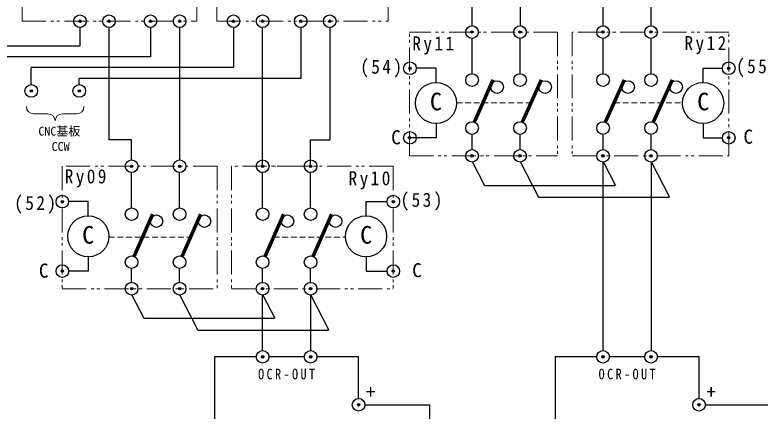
# Model space of a CAD drawing. Units: millimetres on the paper. Extents: x -288 to 1485, y -698 to 177.
# Drawn here: x 445.6 to 600.8, y 1.8 to 84.4 of the extents above; entities that cross this region are included whole.
import ezdxf
from ezdxf.enums import TextEntityAlignment as Align

# ---------------------------------------------------------------- set-up
doc = ezdxf.new("R2010")
doc.units = ezdxf.units.MM
doc.header["$PDMODE"] = 32
doc.header["$PDSIZE"] = 0.5
doc.linetypes.add('DASHED1', pattern=[1.8, 1.2, -0.6])
doc.linetypes.add('DOUBLE_CHAIN1', pattern=[8.8, 5, -1, 0.6, -0.6, 0.6, -1])
for name, color, linetype, lineweight in [('0-1_外形1', 3, 'Continuous', 25), ('0-7_極太線外形', 3, 'Continuous', 25), ('0-9_中心線', 3, 'Continuous', 25), ('0-A_寸法文字', 1, 'Continuous', 9), ('0-F', 3, 'Continuous', 25)]:
    doc.layers.add(name, color=color, linetype=linetype, lineweight=lineweight)
doc.styles.add('ＭＳ ゴシック', font='')
doc.styles.get('ＭＳ ゴシック').set_extended_font_data('MS Gothic')

msp = doc.modelspace()

# ---------------------------------------------------------------- linework, layer by layer
at = {"layer": '0-1_外形1'}
for p, q in [((568.092, 82.118), (568.092, 115.504)), ((578.092, 82.118), (578.092, 115.504)), ((540.805, 72.118), (540.805, 79.491)), ((550.805, 72.118), (550.805, 79.491)), ((568.092, 72.118), (568.092, 79.491)), ((578.092, 72.118), (578.092, 79.491)), ((533.298, 73.273), (529.166, 73.273)), ((533.298, 70.31), (533.298, 73.273)), ((588.923, 70.31), (588.923, 73.273)), ((588.923, 73.273), (592.952, 73.273)), ((533.298, 61.736), (533.298, 58.773)), ((588.923, 61.736), (588.923, 58.773)), ((540.805, 56.333), (540.805, 59.491)), ((550.805, 56.333), (550.805, 59.491)), ((568.092, 56.333), (568.092, 59.491)), ((578.092, 56.333), (578.092, 59.491)), ((533.298, 58.773), (527.773, 58.773)), ((588.923, 58.773), (592.952, 58.773)), ((540.879, 53.708), (543.368, 48.858)), ((550.878, 53.707), (554.623, 46.376)), ((568.092, 14.429), (568.092, 53.705)), ((568.166, 53.708), (570.655, 48.858)), ((578.092, 53.705), (578.092, 14.429)), ((578.165, 53.707), (581.91, 46.376)), ((469.881, 44.167), (469.881, 51.54)), ((479.881, 44.167), (479.881, 51.54)), ((497.168, 44.167), (497.168, 51.54)), ((507.168, 44.167), (507.168, 51.54)), ((543.368, 48.858), (570.561, 48.858)), ((460.876, 45.483), (456.775, 45.483)), ((460.876, 42.52), (460.876, 45.483)), ((518.722, 42.52), (518.722, 45.483)), ((518.722, 45.483), (523.086, 45.483)), ((554.623, 46.376), (581.816, 46.376)), ((460.876, 33.946), (460.876, 30.983)), ((518.722, 33.946), (518.722, 30.983)), ((469.881, 28.62), (469.881, 31.54)), ((479.881, 28.62), (479.881, 31.54)), ((497.168, 28.62), (497.168, 31.54)), ((507.168, 28.62), (507.168, 31.54)), ((460.876, 30.983), (456.775, 30.983)), ((518.722, 30.983), (523.086, 30.983)), ((469.954, 25.995), (472.443, 21.145)), ((479.953, 25.995), (483.699, 18.663)), ((497.168, 14.429), (497.168, 25.993)), ((497.241, 25.995), (499.73, 21.145)), ((507.168, 25.993), (507.168, 14.429)), ((507.24, 25.995), (510.986, 18.663)), ((472.443, 21.145), (499.637, 21.145)), ((483.699, 18.663), (510.892, 18.663)), ((518.439, 3.116), (531.914, 3.116)), ((531.914, 3.116), (531.914, -20.01)), ((589.422, 3.116), (602.896, 3.116))]:
    msp.add_line(p, q, dxfattribs=at)
for centre in [(533.298, 66.023), (588.923, 66.023), (460.876, 38.233), (518.722, 38.233)]:
    msp.add_circle(centre, 4.287, dxfattribs=at)
at = {"layer": '0-7_極太線外形', "color": 6, "lineweight": 70}
for p, q in [((541.336, 62.006), (545.231, 70.827)), ((551.336, 62.006), (555.231, 70.827)), ((568.623, 62.006), (572.518, 70.827)), ((578.623, 62.006), (582.518, 70.827)), ((470.412, 34.055), (474.307, 42.876)), ((480.412, 34.055), (484.307, 42.876)), ((497.699, 34.055), (501.594, 42.876)), ((507.699, 34.055), (511.594, 42.876))]:
    msp.add_line(p, q, dxfattribs=at)
at = {"layer": '0-7_極太線外形'}
for centre in [(459.118, 83.084), (465.168, 83.084), (473.831, 83.084), (479.881, 83.084), (491.118, 83.084), (497.168, 83.084), (505.118, 83.084), (511.168, 83.084), (540.805, 80.805), (550.805, 80.805), (568.092, 80.805), (578.092, 80.805), (527.853, 73.273), (594.266, 73.273), (540.805, 70.805), (550.805, 70.805), (568.092, 70.805), (578.092, 70.805), (578.092, 70.805), (448.997, 68.54), (458.997, 68.54), (546.002, 69.346), (556.002, 69.346), (573.289, 69.346), (573.289, 69.346), (583.289, 69.346), (583.289, 69.346), (540.805, 60.805), (550.805, 60.805), (568.092, 60.805), (578.092, 60.805), (578.092, 60.805), (527.853, 58.773), (594.266, 58.773), (540.805, 55.019), (550.805, 55.019), (568.092, 55.019), (578.092, 55.019), (469.881, 52.854), (479.881, 52.854), (497.168, 52.854), (507.168, 52.854), (455.461, 45.483), (524.4, 45.483), (469.881, 42.854), (479.881, 42.854), (497.168, 42.854), (507.168, 42.854), (507.168, 42.854), (475.078, 41.394), (485.078, 41.394), (502.365, 41.394), (502.365, 41.394), (512.365, 41.394), (512.365, 41.394), (469.881, 32.854), (479.881, 32.854), (497.168, 32.854), (507.168, 32.854), (507.168, 32.854), (455.461, 30.983), (524.4, 30.983), (469.881, 27.306), (479.881, 27.306), (497.168, 27.306), (507.168, 27.306), (497.168, 13.116), (507.168, 13.116), (568.092, 13.116), (578.092, 13.116), (517.168, 3.116), (588.092, 3.116)]:
    msp.add_circle(centre, 1.314, dxfattribs=at)
at = {"layer": '0-9_中心線', "color": 4, "linetype": 'DOUBLE_CHAIN1', "lineweight": 9}
for p, q in [((447.089, 83.084), (447.089, 109.611)), ((483.465, 83.084), (483.465, 109.611)), ((487.655, 83.084), (487.655, 109.611)), ((447.089, 83.084), (483.465, 83.084)), ((558.611, 80.805), (527.773, 80.805)), ((527.773, 55.019), (527.773, 80.805)), ((558.611, 80.805), (558.611, 55.019)), ((594.266, 80.805), (561.629, 80.805)), ((561.629, 80.805), (561.629, 55.019)), ((576.779, 80.805), (569.406, 80.805)), ((594.266, 55.019), (594.266, 80.805)), ((527.773, 55.019), (558.611, 55.019)), ((561.629, 55.019), (594.266, 55.019)), ((487.687, 52.854), (455.461, 52.854)), ((487.687, 52.854), (487.687, 27.306)), ((524.4, 52.854), (490.704, 52.854)), ((490.704, 52.854), (490.704, 27.306)), ((505.854, 52.854), (498.482, 52.854)), ((524.4, 52.854), (524.4, 27.306)), ((490.704, 27.306), (524.4, 27.306))]:
    msp.add_line(p, q, dxfattribs=at)
at = {"layer": '0-9_中心線', "color": 4, "linetype": 'DASHED1', "lineweight": 9}
for p, q in [((537.585, 66.045), (553.119, 66.045)), ((570.406, 66.045), (584.636, 66.045)), ((465.161, 38.094), (482.195, 38.094)), ((499.482, 38.094), (514.437, 38.094))]:
    msp.add_line(p, q, dxfattribs=at)
at = {"layer": '0-9_中心線', "color": 4, "linetype": 'DOUBLE_CHAIN1', "lineweight": 9}
for points in [[(487.655, 83.084), (523.344, 83.084), (523.344, 109.611)], [(455.461, 52.854), (455.461, 27.306), (487.687, 27.306)]]:
    msp.add_lwpolyline(points, dxfattribs=at)
at = {"layer": '0-A_寸法文字'}
for p, q in [((449.467, 63.784), (452.467, 63.784)), ((455.467, 63.784), (458.467, 63.784))]:
    msp.add_line(p, q, dxfattribs=at)
for centre, start, end in [((449.467, 65.284), 180, 270), ((458.467, 65.284), 270, 0), ((452.467, 62.284), 0, 90), ((455.467, 62.284), 90, 180)]:
    msp.add_arc(centre, 1.5, start, end, dxfattribs=at)
at = {"layer": '0-F'}
for p, q in [((540.805, 82.118), (540.805, 86.282)), ((550.805, 86.176), (550.805, 82.118)), ((459.118, 81.771), (459.118, 77.906)), ((465.168, 81.771), (465.168, 58.331)), ((473.831, 81.771), (473.831, 75.656)), ((479.881, 81.771), (479.881, 54.167)), ((491.118, 81.771), (491.118, 73.406)), ((497.168, 52.854), (497.168, 81.771)), ((511.168, 81.771), (511.168, 58.331)), ((459.118, 77.906), (428.997, 77.906)), ((473.831, 75.656), (438.997, 75.656)), ((491.118, 73.406), (448.997, 73.406)), ((448.997, 69.854), (448.997, 73.406)), ((458.997, 69.854), (458.997, 71.156)), ((469.881, 58.331), (465.168, 58.331)), ((469.881, 54.167), (469.881, 58.331)), ((507.168, 52.854), (507.168, 58.331)), ((507.168, 58.331), (511.168, 58.331)), ((495.854, 13.116), (487.168, 13.116)), ((487.168, 13.116), (487.168, -16.647)), ((505.854, 13.116), (498.482, 13.116)), ((517.168, 13.116), (508.482, 13.116)), ((517.168, 4.429), (517.168, 13.116)), ((566.779, 13.116), (558.092, 13.116)), ((558.092, 13.116), (558.092, -16.647)), ((576.779, 13.116), (569.406, 13.116)), ((588.092, 13.116), (579.406, 13.116)), ((588.092, 4.429), (588.092, 13.116))]:
    msp.add_line(p, q, dxfattribs=at)
msp.add_lwpolyline([(505.118, 81.771), (505.118, 71.156), (458.997, 71.156)], dxfattribs=at)
for p in [(459.118, 83.084), (465.168, 83.084), (473.831, 83.084), (479.881, 83.084), (491.118, 83.084), (497.168, 83.084), (505.118, 83.084), (511.168, 83.084), (540.805, 80.805), (550.805, 80.805), (568.092, 80.805), (578.092, 80.805), (527.853, 73.273), (594.266, 73.273), (448.997, 68.54), (458.997, 68.54), (527.773, 58.773), (594.266, 58.773), (540.805, 55.019), (550.805, 55.019), (568.092, 55.019), (578.092, 55.019), (469.881, 52.854), (479.881, 52.854), (497.168, 52.854), (507.168, 52.854), (455.461, 45.483), (524.4, 45.483), (455.461, 30.983), (524.4, 30.983), (469.881, 27.306), (479.881, 27.306), (497.168, 27.306), (507.168, 27.306), (497.168, 13.116), (507.168, 13.116), (568.092, 13.116), (578.092, 13.116), (517.168, 3.116), (588.092, 3.116)]:
    msp.add_point(p, dxfattribs=at)

# ---------------------------------------------------------------- texts
at = {"layer": '0-A_寸法文字', "color": 5, "style": 'ＭＳ ゴシック'}
for p in [(532.025, 63.403), (587.696, 63.403), (459.603, 35.613), (517.495, 35.613)]:
    msp.add_text('C', height=3.666, dxfattribs=at).set_placement(p, align=Align.BOTTOM_LEFT)
at = {"layer": '0-A_寸法文字', "color": 4, "style": 'ＭＳ ゴシック'}
for s, p in [('CNC基板', (450.476, 58.678)), ('CCW', (453.243, 55.504))]:
    msp.add_text(s, height=1.833, dxfattribs=at).set_placement(p, align=Align.BOTTOM_LEFT)
at = {"layer": '0-A_寸法文字', "style": 'ＭＳ ゴシック'}
for s, p in [('C', (523.961, 56.534)), ('C', (597.328, 56.668)), ('C', (450.586, 28.745)), ('C', (528.337, 28.829)), ('+', (518.679, 3.486)), ('+', (589.603, 3.486))]:
    msp.add_text(s, height=2.933, dxfattribs=at).set_placement(p, align=Align.BOTTOM_LEFT)
at = {"layer": '0-A_寸法文字', "attachment_point": 7, "style": 'ＭＳ ゴシック'}
for s, insert, char_height in [('\\T1.28;\\W0.9;Ry11', (528.357, 76.122), 2.933), ('\\T1.28;\\W0.9;Ry12', (585.037, 76.202), 2.933), ('\\T1.28;\\W0.9;(54)', (517.517, 71.353), 2.933), ('\\T1.28;\\W0.9;(55)', (595.794, 71.444), 2.933), ('\\T1.28;\\W0.9;Ry09', (455.957, 48.42), 2.933), ('\\T1.28;\\W0.9;Ry10', (515.084, 48.025), 2.933), ('\\T1.28;\\W0.9;(52)', (445.456, 42.952), 2.933), ('\\T1.28;\\W0.9;(53)', (525.911, 43.603), 2.933), ('\\T1.39;\\W0.85;OCR-OUT', (496.229, 8.396), 2.199), ('\\T1.39;\\W0.85;OCR-OUT', (567.154, 8.396), 2.199)]:
    msp.add_mtext(s, dxfattribs=dict(at, insert=insert, char_height=char_height))

doc.saveas('drawing.dxf')
